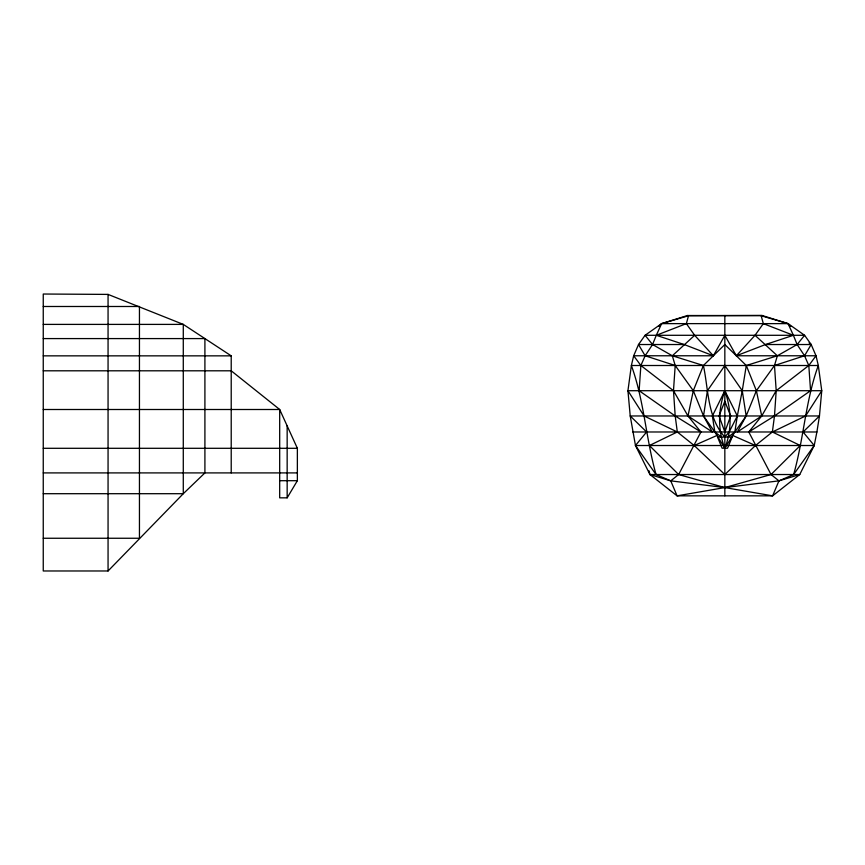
<?xml version="1.0" encoding="UTF-8"?>
<svg xmlns="http://www.w3.org/2000/svg" width="865" height="865" viewBox="0 0 865 865"><rect width="100%" height="100%" fill="white"/><g stroke="black" fill="none" stroke-linecap="round" stroke-linejoin="round"><path stroke-width="1.3" d="M816.895 431.981L819.458 415.968L821.75 390.71L818.312 365.506L816.019 355.775L811.175 344.529L804.601 335.296L788.069 323.629L762.227 315.52L687.459 315.52L661.617 323.629L645.074 335.296L638.511 344.529L633.667 355.775L631.374 365.506L627.936 390.71L630.228 415.968L635.472 445.518L649.939 474.528L677.079 495.84L772.607 495.84L799.747 474.528L814.214 445.518L816.895 431.981L632.791 431.981M728.244 437.063L734.861 431.981L737.304 415.968L724.838 390.71C718.253 409.372 717.485 429.689 724.838 448.211C732.201 429.689 731.433 409.372 724.838 390.71L712.382 415.968L714.825 431.981L724.838 448.211L734.861 431.981L746.171 415.968L756.378 390.71L774.489 365.506L777.354 355.775L797.13 344.529L804.601 335.296L645.074 335.296L652.556 344.529L672.332 355.775L703.396 365.506L724.838 344.529L746.29 365.506L756.378 390.71L761.708 415.968L748.766 431.981L771.039 474.528L778.943 480.854L799.747 474.528L649.939 474.528L648.966 470.744M793.638 474.528C803.834 438.587 805.477 400.733 818.312 365.506L631.374 365.506C644.209 400.733 645.852 438.587 656.048 474.528L670.743 480.854L724.838 487.579L772.607 495.84L778.943 480.854L793.638 474.528L814.214 445.518L803.077 431.981L819.458 415.968L630.228 415.968L646.598 431.981L635.472 445.518L656.048 474.528M790.74 326.321L788.069 323.629L761.168 315.757L763.33 323.629L755.026 335.296L777.354 355.775L746.29 365.506L742.257 390.71L746.171 415.968L737.348 431.981L761.708 415.968L776.197 390.71L808.807 365.506L816.019 355.775L736.331 355.775L724.838 335.296L713.355 355.775L694.66 335.296L686.356 323.629L688.518 315.757L762.227 315.52M649.939 474.528L670.743 480.854L678.647 474.528L700.92 431.981L687.978 415.968L673.489 390.71L640.879 365.506L633.667 355.775L713.355 355.775L684.172 344.529L656.297 335.296L652.556 344.529L645.139 355.775L640.879 365.506L639.127 390.71L675.197 415.968L700.92 431.981M809.078 342.854L811.175 344.529L804.547 355.775L774.489 365.506L776.197 390.71L774.489 415.968L772.369 431.981L755.48 445.518L724.838 474.528L694.206 445.518L677.317 431.981L644.111 415.968L627.936 390.71L821.75 390.71L805.574 415.968L772.369 431.981L800.276 445.518L771.039 474.528L724.838 487.579L677.079 495.84L670.743 480.854M43.25 409.502L279.687 409.502L279.687 497.84L287.158 497.84L297.365 480.702L297.365 448.297L279.687 409.502L231.215 370.804L43.25 370.804M755.026 335.296L736.331 355.775L765.514 344.529L793.389 335.296L797.13 344.529L804.547 355.775L808.807 365.506L810.559 390.71L774.489 415.968L748.766 431.981M231.215 472.906L231.215 355.85L183.283 324.397L108.06 294.403L43.25 294.024L43.25 570.976L108.06 570.976L183.283 493.699L204.908 472.906L204.908 338.583L43.25 338.583M658.946 326.321L661.617 323.629L688.518 315.757L687.459 315.52M694.66 335.296L672.332 355.775L675.197 365.506L693.308 390.71L703.515 415.968L712.338 431.981L687.978 415.968L693.308 390.71L703.396 365.506C708.597 389.661 707.289 417.676 724.838 437.063L729.173 431.981L737.304 415.968L742.257 390.71L724.838 365.506L707.429 390.71L703.515 415.968L714.825 431.981L721.442 437.063M694.206 445.518L717.485 435.236M686.356 323.629L656.297 335.296L661.617 323.629L788.069 323.629L793.389 335.296L763.33 323.629M778.943 480.854L724.838 487.579L678.647 474.528L649.41 445.518L677.317 431.981L675.197 415.968L673.489 390.71L675.197 365.506L645.139 355.775L638.511 344.529L684.172 344.529M43.25 306.491L139.449 306.491L139.449 538.257L43.25 538.257M43.25 324.397L183.283 324.397L183.283 493.699L43.25 493.699M765.514 344.529L811.175 344.529M43.25 355.85L231.215 355.85M635.472 445.518L722.178 445.518M727.508 445.518L814.214 445.518M43.25 448.297L297.365 448.297M43.25 472.906L297.365 472.906M279.687 480.702L297.365 480.702M732.201 435.236L755.48 445.518M724.838 315.52L724.838 495.84M287.158 425.721L287.158 497.84M108.06 294.403L108.06 570.976M730.655 415.968L724.838 431.981L719.031 415.968L724.838 401.263L730.655 415.968M732.147 437.063L727.541 448.211L722.134 448.211L717.539 437.063L732.147 437.063"/></g></svg>
